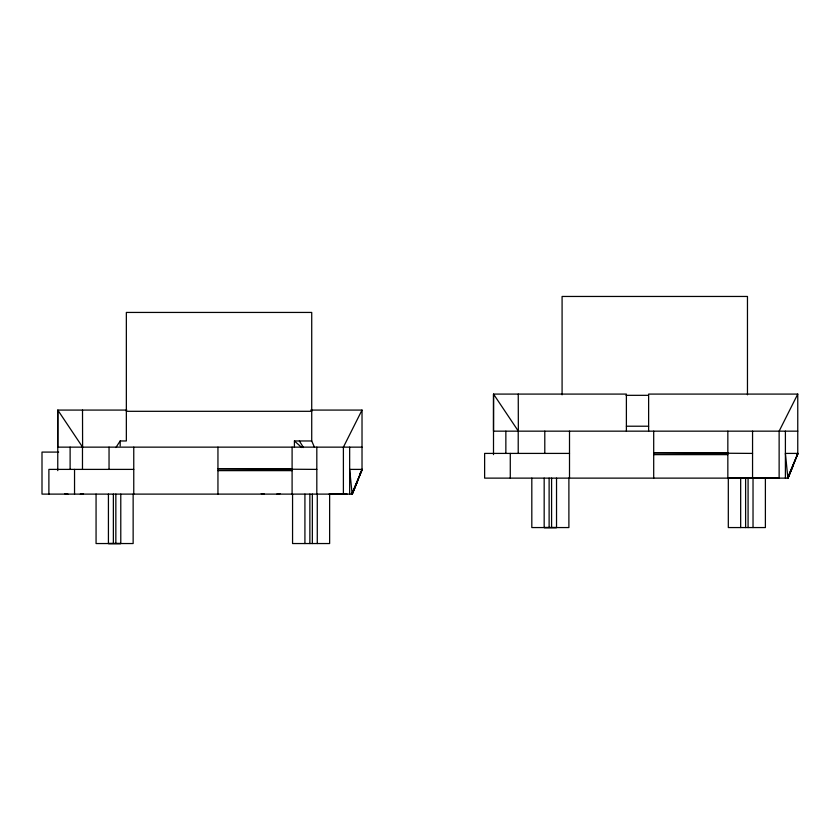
<?xml version="1.0" encoding="UTF-8"?>
<svg xmlns="http://www.w3.org/2000/svg" width="840" height="840" viewBox="0 0 840 840"><rect width="100%" height="100%" fill="white"/><g stroke="black" fill="none" stroke-linecap="round" stroke-linejoin="round"><path stroke-width="1.26" d="M356.8 482.979L352.128 494.109L349.661 469.392L362.26 469.392L352.338 494.109L42 494.109L42 452.088L58.663 452.088M792.54 466.988L787.878 478.128L785.4 453.411L798 453.411L788.077 478.128L484.628 478.128L484.628 453.411L569.51 453.411M357.578 481.058L352.128 494.109L362.019 469.392L362.019 410.078L310.758 410.078M793.327 465.077L787.878 478.128L797.759 453.411L797.759 394.086L648.627 394.086L648.627 431.161M351.666 494.109L362.26 469.392L359.825 473.886M787.416 478.128L798 453.411L796.782 455.658M362.019 410.078L343.392 447.143L343.392 494.109M797.759 394.086L779.131 431.161L779.131 478.128L727.839 478.128L727.839 431.161M115.889 447.531L120.173 440.969L126.347 440.969L126.347 312.438L311.724 312.438L311.724 440.969L314.296 446.891M108.423 494.109L108.423 543.543L120.782 543.543L120.782 494.109M544.173 478.128L544.173 527.562L556.532 527.562L556.532 478.128M544.173 527.562L556.532 527.562M108.423 543.543L120.782 543.543M727.839 478.128L779.131 478.002M329.28 494.025L343.392 493.994M626.062 395.325L648.249 395.325M126.808 410.078L57.761 410.078L57.761 447.143L362.019 447.143M126.347 411.306L311.724 411.306M626.388 426.216L648.627 426.216M797.759 431.161L493.5 431.161L493.531 394.086L626.388 394.086L626.388 431.161M294.42 447.143L294.42 440.969L311.724 440.969M727.839 452.77L653.699 452.77L752.556 453.411M653.699 454.64L727.839 454.64M292.1 468.762L217.948 468.762L316.817 469.392M133.76 469.392L48.888 469.392L48.888 494.109M217.948 470.631L292.1 470.631M329.28 494.099L347.099 494.109M294.42 440.969L301.833 447.562M299.366 440.969L303.481 447.562M518.249 394.086L518.354 431.161L493.531 394.086L493.5 454.64M82.509 410.078L82.604 447.143L57.792 410.078L57.761 470.631M785.4 431.161L785.4 478.128M765.387 478.128L765.387 527.562L728.312 527.562L728.312 478.128M753.029 478.128L753.029 527.562M752.556 431.161L752.556 478.128M748.083 478.128L748.083 527.562M747.464 394.821L747.464 296.457L562.086 296.457L562.086 394.821M745.615 478.128L745.615 527.562M740.67 478.128L740.67 527.562M653.699 431.161L653.699 478.128M569.51 431.161L569.51 478.128M568.89 478.128L568.89 527.562L531.815 527.562L531.815 478.128M551.586 478.128L551.586 527.331M549.119 478.128L549.119 527.331M544.793 431.161L544.793 453.411M518.217 431.161L518.217 453.411M510.279 453.411L510.279 478.128M505.858 431.161L505.858 453.411M349.661 447.143L349.661 494.109M329.637 494.109L329.637 543.543L292.562 543.543L292.562 494.109M317.279 494.109L317.279 543.543M316.817 447.143L316.817 494.109M312.344 494.109L312.344 543.543M309.866 494.109L309.866 543.543M304.92 494.109L304.92 543.543M292.1 447.143L292.1 494.109M217.948 447.143L217.948 494.109M133.76 447.143L133.76 494.109M133.14 494.109L133.14 543.543L96.064 543.543L96.064 494.109M120.173 440.969L120.173 445.914M115.847 494.109L115.847 543.312M113.368 494.109L113.368 543.312M109.043 447.143L109.043 469.392M82.478 447.143L82.478 469.392M74.54 469.392L74.54 494.109M70.119 447.143L70.119 469.392M264.453 494.109A12.358 12.358 0 0 1 261.25 493.689M280.004 493.689A12.358 12.358 0 0 1 276.812 494.109M83.507 493.689A12.358 12.358 0 0 1 80.314 494.109M67.956 494.109A12.358 12.358 0 0 1 64.754 493.689"/></g></svg>
